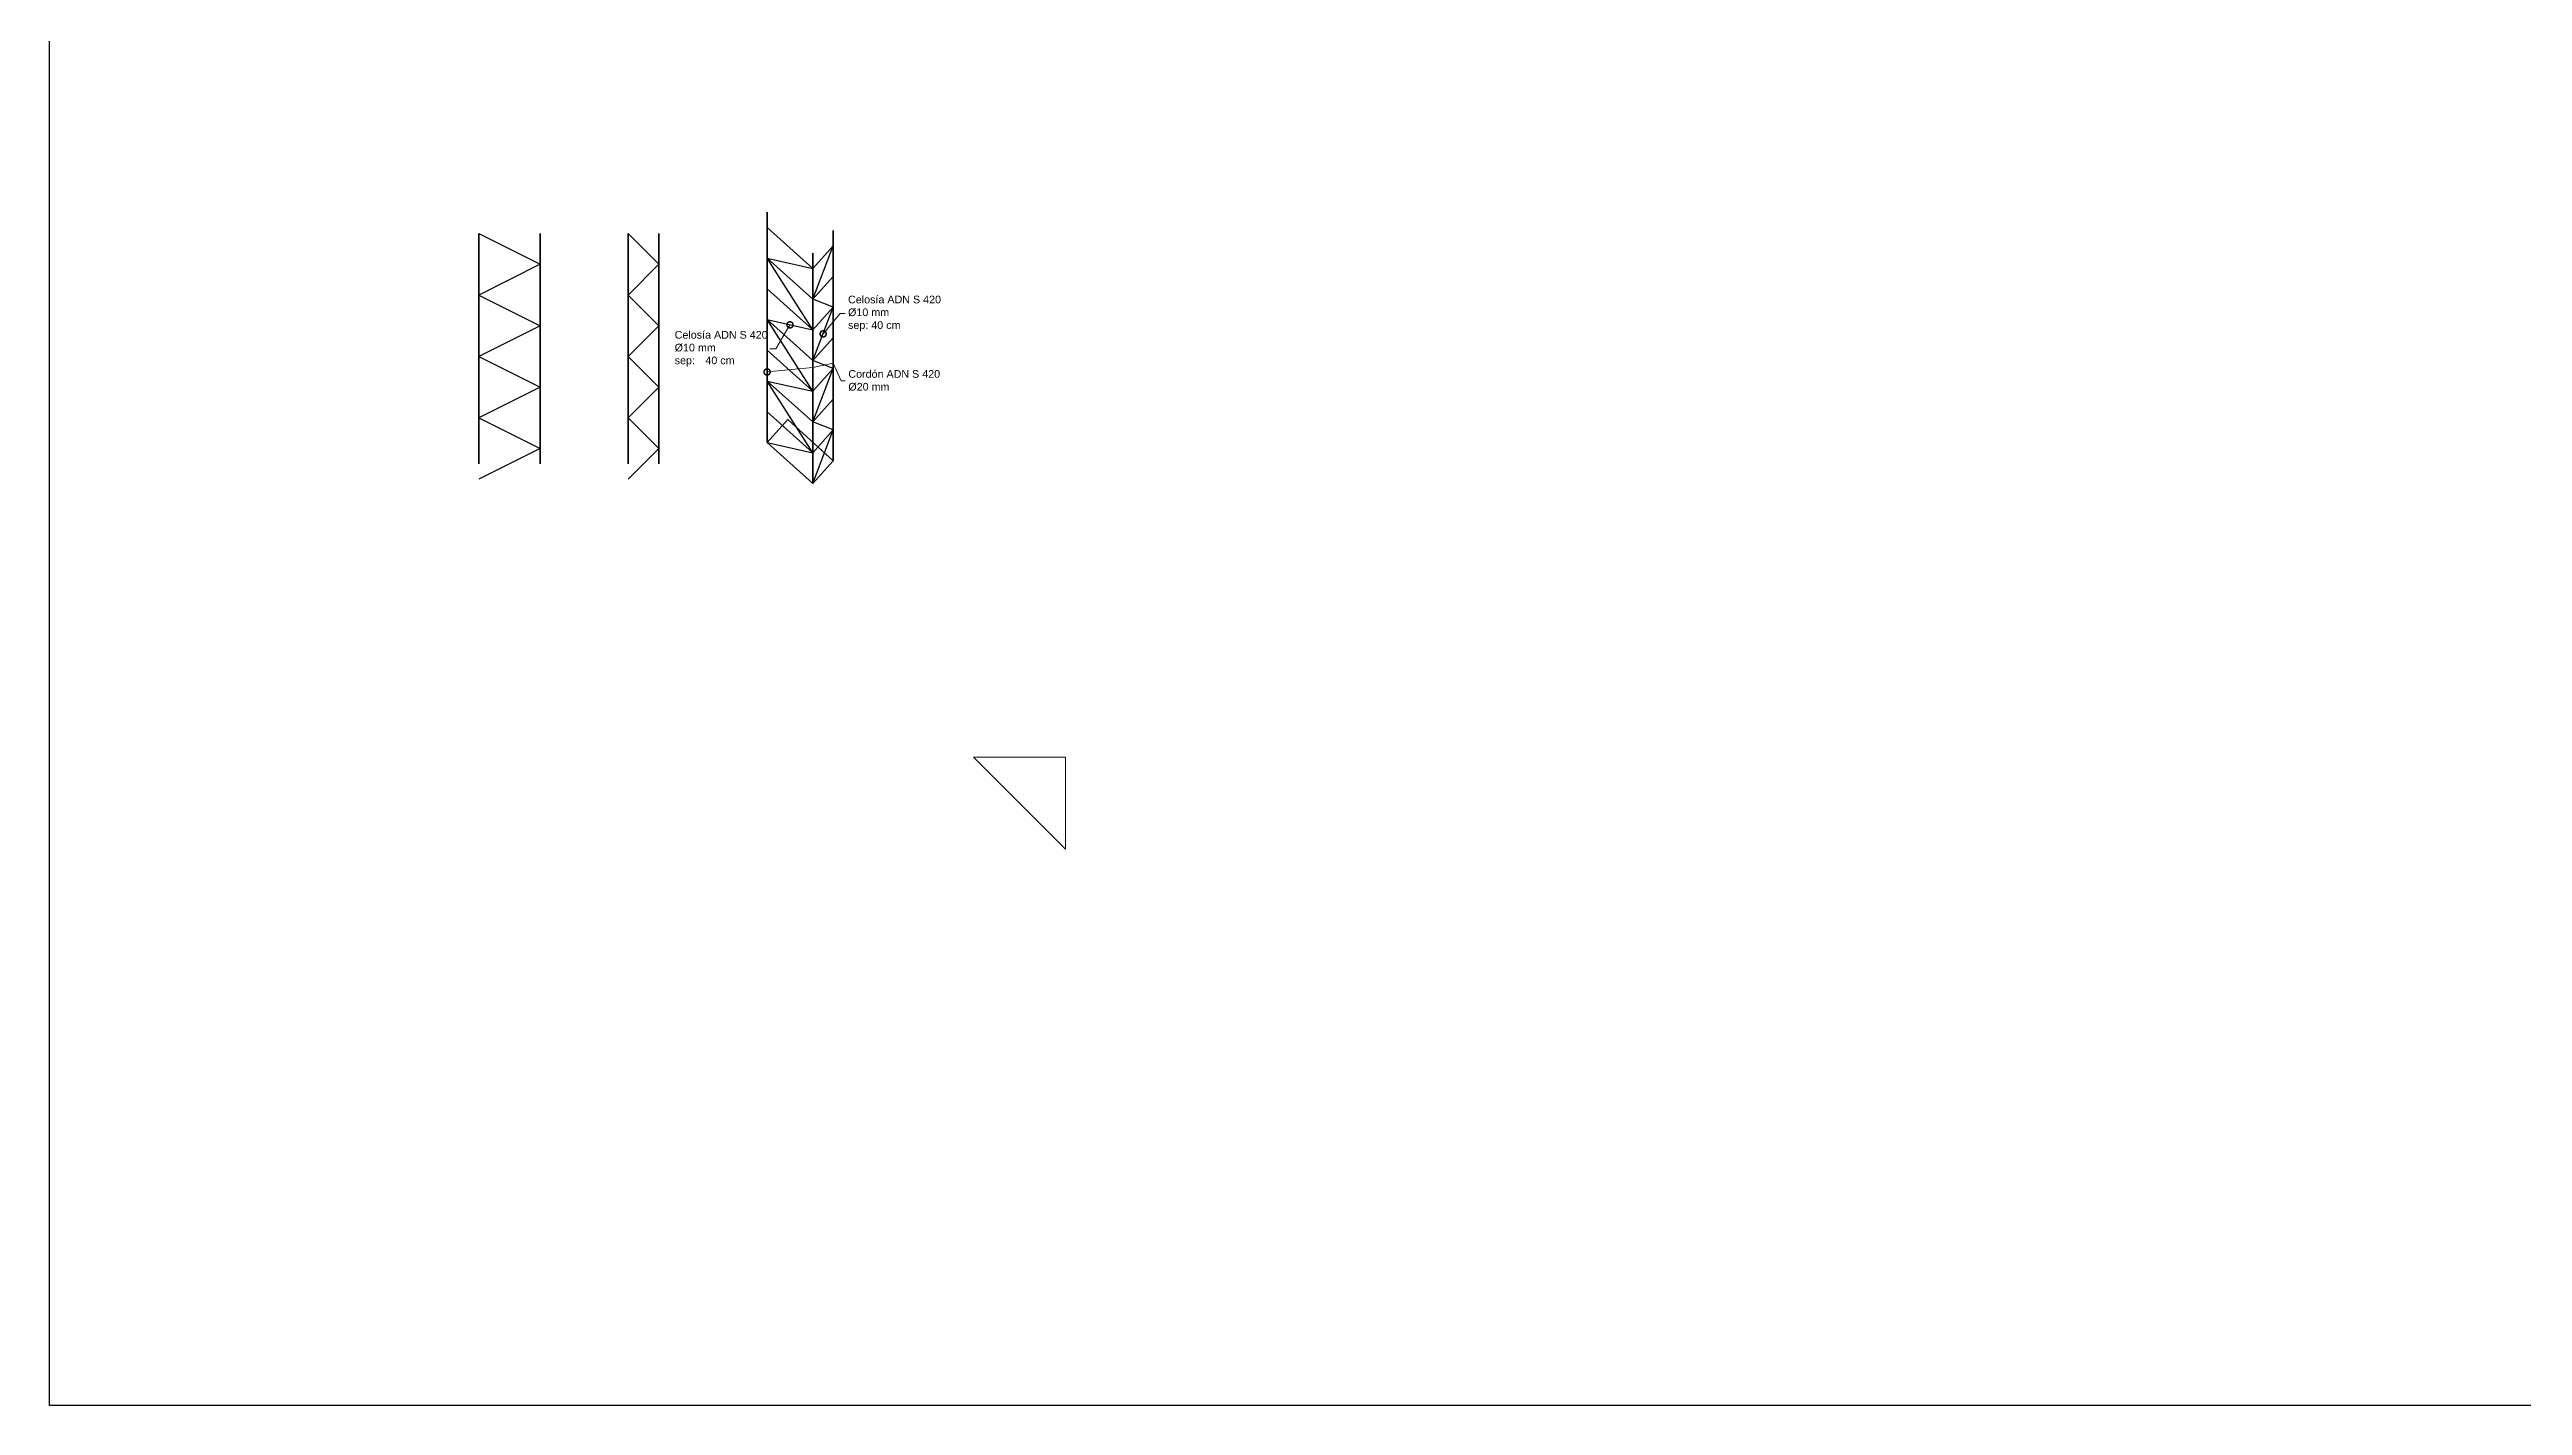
# Model space of a CAD drawing. Header units: millimetres. Extents: x 265 to 899, y -203 to 32.
# Drawn here: x 654.64 to 670.75, y -134.77 to -125.94 of the extents above; entities that cross this region are included whole.
import ezdxf
from ezdxf import colors
from ezdxf.entities.mleader import LeaderData, LeaderLine
from ezdxf.math import Vec2, Vec3

# ---------------------------------------------------------------- set-up
doc = ezdxf.new("R2010")
doc.units = ezdxf.units.MM
doc.header["$LTSCALE"] = 0.1
doc.header["$MEASUREMENT"] = 0
doc.linetypes.add('CONTINUA', pattern=[200, 100, 100])
for name, color, linetype, lineweight in [('00_ARQ_VISTA ATRAS', 5, 'CONTINUA', 20), ('00_EST_ANGULARES', 4, 'CONTINUA', 20), ('00_EST_COL_DIAG', 1, 'Continuous', 25), ('00_EST_Columna', 3, 'Continuous', 35), ('00_EST_TEXTO', 6, 'Continuous', 9)]:
    doc.layers.add(name, color=color, linetype=linetype, lineweight=lineweight)
doc.layers.add('00_EST_Aux', color=7, linetype='Continuous', true_color=0xd02fca, plot=False)
doc.layers.add('00_EST_NoImprimir', color=1, linetype='Continuous', plot=False)
doc.styles.add('Arial20', font='arial.ttf', dxfattribs={"height": 0.2})

# ---------------------------------------------------------------- blocks, each defined once
blk = doc.blocks.new('_DotSmall')
at = {"color": 0, "linetype": 'ByBlock', "const_width": 0.5}
blk.add_lwpolyline([(-0.0625, 0, 1), (0.0625, 0, 1)], format="xyb", close=True, dxfattribs=at)

msp = doc.modelspace()

# ---------------------------------------------------------------- linework, layer by layer
at = {"layer": '00_ARQ_VISTA ATRAS'}
for p, q in [((660.657, -130.547), (661.257, -130.547)), ((661.257, -131.147), (660.657, -130.547)), ((661.257, -130.547), (661.257, -131.147))]:
    msp.add_line(p, q, dxfattribs=at)
at = {"layer": '00_EST_Aux'}
for p, q in [((659.611, -127.364), (659.313, -127.097)), ((659.744, -127.216), (659.611, -127.364)), ((659.611, -127.564), (659.313, -127.297)), ((659.611, -127.764), (659.313, -127.497)), ((659.744, -127.416), (659.611, -127.564)), ((659.611, -127.964), (659.313, -127.697)), ((659.744, -127.616), (659.611, -127.764)), ((659.744, -127.816), (659.611, -127.964)), ((659.611, -128.164), (659.313, -127.897)), ((659.744, -128.016), (659.611, -128.164)), ((659.611, -128.364), (659.313, -128.097)), ((659.611, -128.564), (659.313, -128.297)), ((659.313, -128.497), (659.447, -128.348)), ((659.447, -128.348), (659.744, -128.616)), ((659.744, -128.216), (659.611, -128.364)), ((659.611, -128.764), (659.313, -128.497)), ((659.744, -128.416), (659.611, -128.564)), ((659.744, -128.616), (659.611, -128.764))]:
    msp.add_line(p, q, dxfattribs=at)
at = {"layer": '00_EST_COL_DIAG'}
for points in [[(657.436, -127.137), (657.836, -127.337), (657.436, -127.537), (657.836, -127.737), (657.436, -127.937), (657.836, -128.137), (657.436, -128.337), (657.836, -128.537), (657.436, -128.737)], [(658.408, -127.137), (658.608, -127.337), (658.408, -127.537), (658.608, -127.737), (658.408, -127.937), (658.608, -128.137), (658.408, -128.337), (658.608, -128.537), (658.408, -128.737)], [(659.611, -128.764), (659.744, -128.416), (659.611, -128.364), (659.744, -128.016), (659.611, -127.964), (659.744, -127.616), (659.611, -127.564), (659.744, -127.216)], [(659.313, -128.497), (659.611, -128.564), (659.313, -128.097), (659.611, -128.164), (659.313, -127.697), (659.611, -127.764), (659.313, -127.297), (659.611, -127.364)]]:
    msp.add_lwpolyline(points, dxfattribs=at)
at = {"layer": '00_EST_Columna'}
for p, q in [((659.313, -128.497), (659.313, -126.997)), ((657.436, -127.137), (657.436, -128.637)), ((657.836, -127.137), (657.836, -128.637)), ((658.408, -127.137), (658.408, -128.637)), ((658.608, -127.137), (658.608, -128.637)), ((659.744, -128.616), (659.744, -127.116)), ((659.611, -128.764), (659.611, -127.264))]:
    msp.add_line(p, q, dxfattribs=at)
at = {"layer": '00_EST_NoImprimir'}
msp.add_lwpolyline([(654.639, -110.758), (695.385, -110.758), (695.385, -134.77), (654.639, -134.77)], close=True, dxfattribs=at)

# ---------------------------------------------------------------- leaders
at = {"layer": '00_EST_ANGULARES'}
ml = msp.add_multileader_mtext('Standard', dxfattribs=at)
ml.set_content('Celosía ADN S 420\\P%%C10 mm\\Psep:^I40 cm', color=2, style='Arial20')
ml.set_leader_properties(color=256, linetype='ByLayer', lineweight=-1)
ml.set_arrow_properties(name='DOTSMALL')
ml.build(insert=Vec2(0, 0))
ml.multileader.update_dxf_attribs({"text_left_attachment_type": 2, "text_right_attachment_type": 2, "dogleg_length": 0.1, "arrow_head_size": 0.08})
ctx = ml.context
ctx.base_point, ctx.char_height, ctx.arrow_head_size, ctx.landing_gap_size, ctx.plane_origin = Vec3(658.691, -127.888), 0.05, 0.08, 0.02, Vec3(659.462, -127.731)
ctx.left_attachment, ctx.right_attachment = 2, 2
notes = []
notes.append((ctx, [(0, (1, 1, 0), (659.369, -127.888), (-1, 0), 0.039, [(0, [(659.462, -127.731)], 0, [])])]))
ctx.mtext.insert, ctx.mtext.flow_direction = Vec3(658.711, -127.771), 5
at = {"layer": '00_EST_TEXTO'}
ml = msp.add_multileader_mtext('Standard', dxfattribs=at)
ml.set_content('Celosía ADN S 420\\P%%C10 mm\\Psep: 40 cm', color=2, style='Arial20')
ml.set_leader_properties(color=256, linetype='ByLayer', lineweight=-1)
ml.set_arrow_properties(name='DOTSMALL')
ml.build(insert=Vec2(0, 0))
ml.multileader.update_dxf_attribs({"text_left_attachment_type": 2, "text_right_attachment_type": 2, "dogleg_length": 0.1, "arrow_head_size": 0.08})
ctx = ml.context
ctx.base_point, ctx.char_height, ctx.arrow_head_size, ctx.landing_gap_size, ctx.plane_origin = Vec3(659.82, -127.658), 0.05, 0.08, 0.02, Vec3(660.152, -127.474)
ctx.left_attachment, ctx.right_attachment = 2, 2
notes.append((ctx, [(0, (1, 1, 0), (659.789, -127.658), (1, 0), 0.0319, [(1, [(659.678, -127.79)], 0, [])])]))
ctx.mtext.insert, ctx.mtext.flow_direction = Vec3(659.84, -127.541), 5
ml = msp.add_multileader_mtext('Standard', dxfattribs=at)
ml.set_content('Cordón ADN S 420\\P%%C20 mm ', color=2, style='Arial20')
ml.set_leader_properties(color=256, linetype='ByLayer', lineweight=-1)
ml.set_arrow_properties(name='DOTSMALL')
ml.build(insert=Vec2(0, 0))
ml.multileader.update_dxf_attribs({"text_left_attachment_type": 2, "text_right_attachment_type": 2, "dogleg_length": 0.1, "arrow_head_size": 0.08})
ctx = ml.context
ctx.base_point, ctx.char_height, ctx.arrow_head_size, ctx.landing_gap_size, ctx.plane_origin = Vec3(659.822, -128.095), 0.05, 0.08, 0.02, Vec3(659.76, -128.01)
ctx.left_attachment, ctx.right_attachment = 2, 2
notes.append((ctx, [(0, (1, 1, 0), (659.795, -128.095), (1, 0), 0.0273, [(2, [(659.313, -128.038), (659.611, -128.008), (659.744, -127.981)], 0, [])])]))
ctx.mtext.insert, ctx.mtext.flow_direction = Vec3(659.842, -128.026), 5
for ctx, leaders in notes:
    for number, flags, end, landing, length, lines in leaders:
        leader = LeaderData()
        leader.index, (leader.has_last_leader_line, leader.has_dogleg_vector, leader.attachment_direction) = number, flags
        leader.last_leader_point, leader.dogleg_vector, leader.dogleg_length = Vec3(end), Vec3(landing), length
        for number, points, colour, breaks in lines:
            line = LeaderLine()
            line.index, line.vertices, line.color, line.breaks = number, Vec3.list(points), colors.encode_raw_color(colour), breaks
            leader.lines.append(line)
        ctx.leaders.append(leader)

doc.saveas('drawing.dxf')
